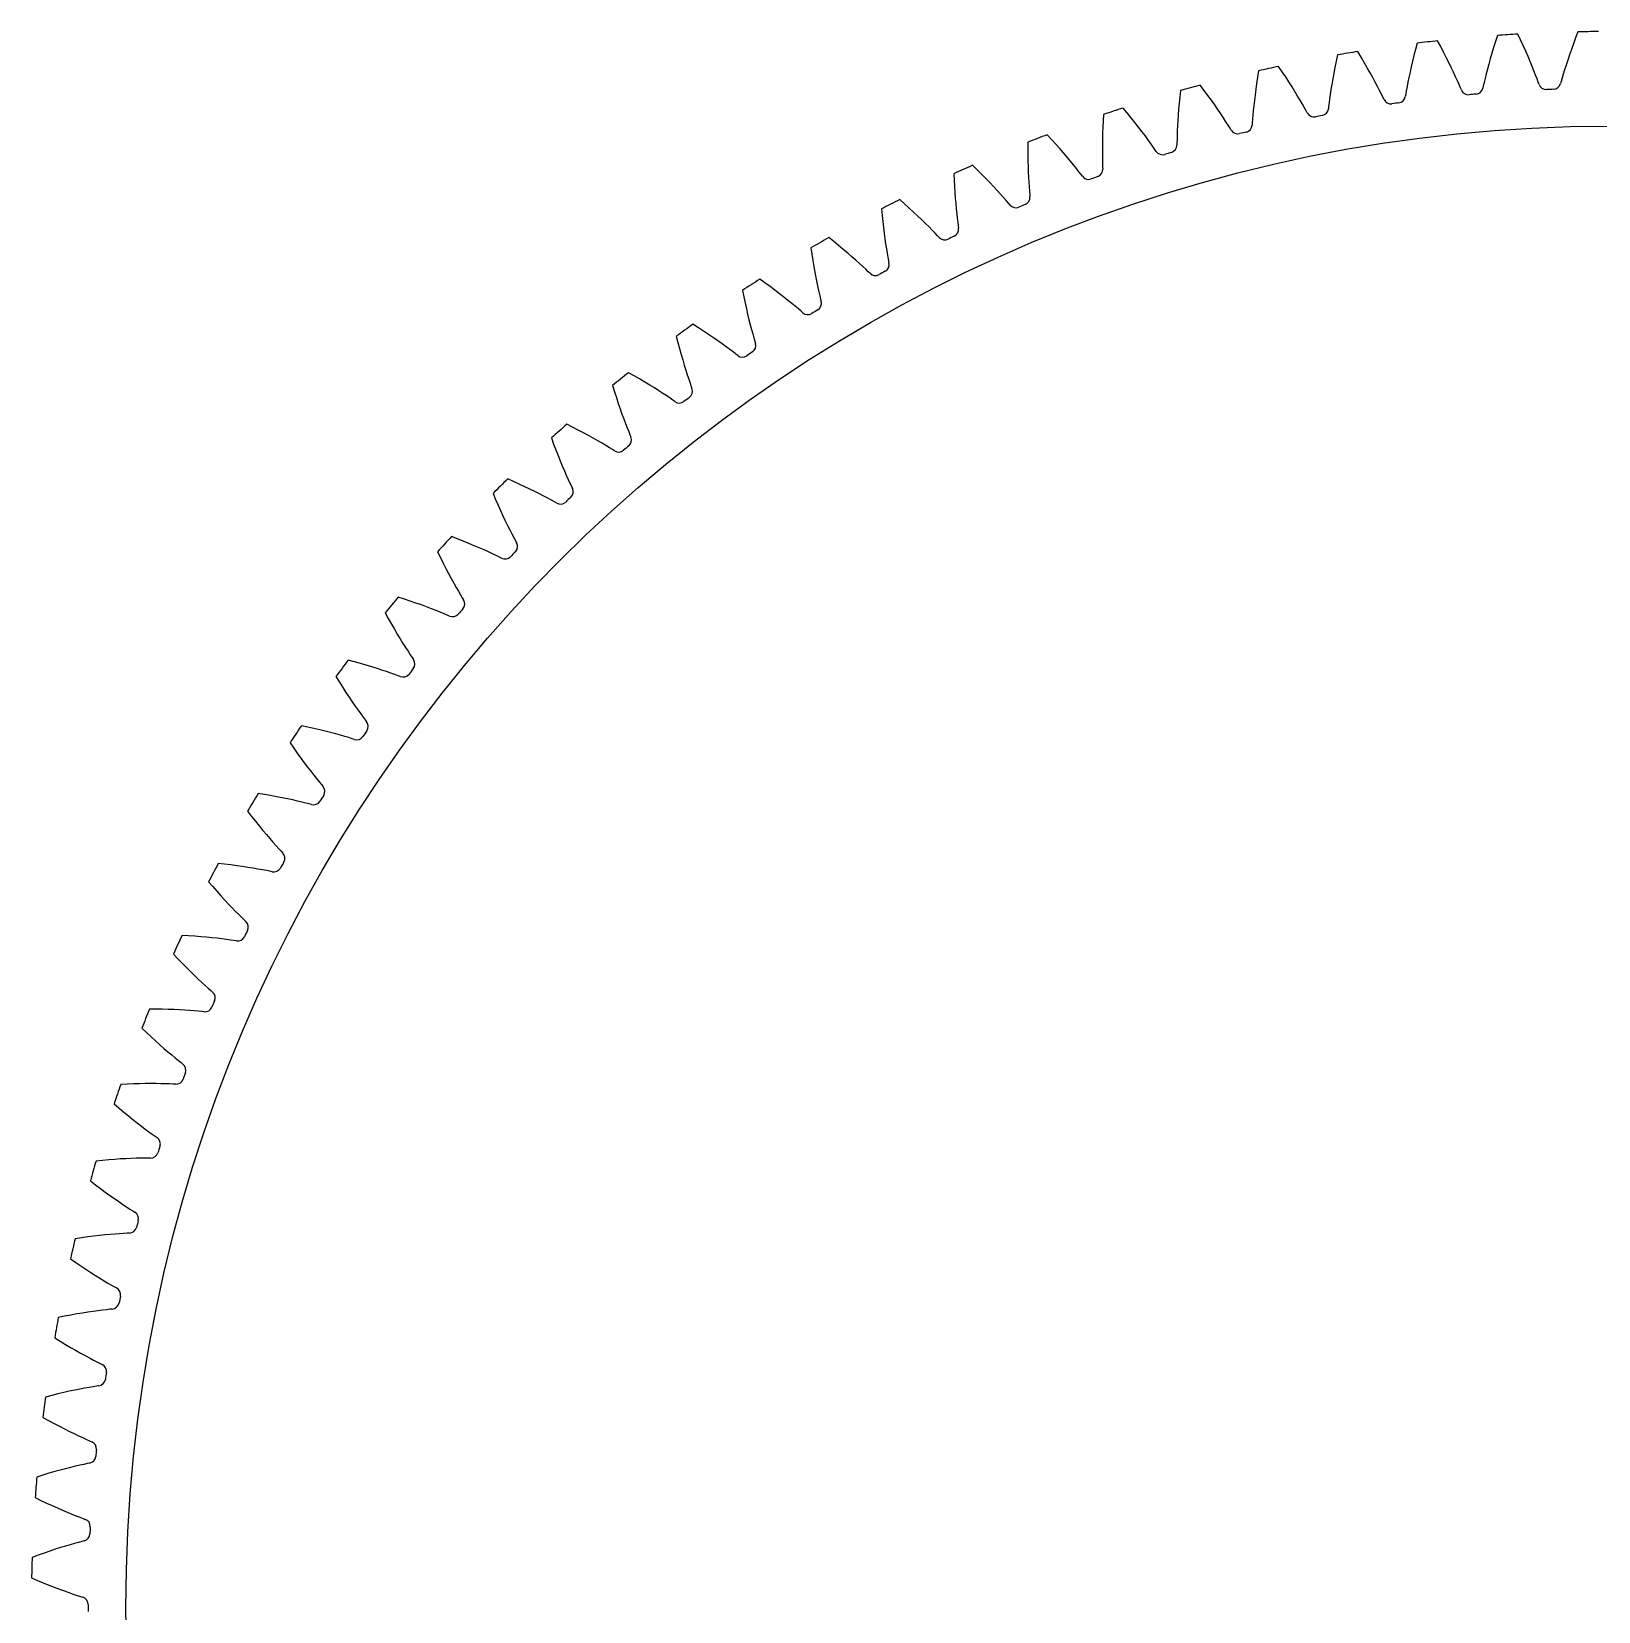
# Model space of a CAD drawing. Header units: millimetres. Extents: x -125 to 125, y -125 to 125.
# Drawn here: x -125 to -0.8, y -0.3 to 125 of the extents above; entities that cross this region are included whole.
import ezdxf

# ---------------------------------------------------------------- set-up
doc = ezdxf.new("R2010")
doc.units = ezdxf.units.MM

msp = doc.modelspace()

# ---------------------------------------------------------------- linework, layer by layer
at = {"layer": 'bore'}
msp.add_circle((0, 0), 117.5, dxfattribs=at)
at = {"layer": 'thin_ring_external'}
for p, q in [((-15.143285, 124.079333), (-15.27679, 123.585024)), ((-13.284341, 123.815043), (-13.526964, 124.265929)), ((-8.946537, 124.203856), (-9.094716, 123.73155)), ((-8.787967, 124.690704), (-8.946537, 124.203856)), ((-6.944943, 124.331839), (-7.164227, 124.794527)), ((-6.737818, 123.882251), (-6.944943, 124.331839)), ((-2.765046, 124.03453), (-2.92606, 123.585522)), ((-2.592944, 124.498655), (-2.765046, 124.03453)), ((-2.409722, 124.976771), (-2.592944, 124.498655)), ((-21.459096, 123.144254), (-21.567187, 122.643773)), ((-19.589082, 122.975227), (-19.854411, 123.413137)), ((-19.337184, 122.549107), (-19.589082, 122.975227)), ((-15.400659, 123.105767), (-15.51504, 122.642678)), ((-15.27679, 123.585024), (-15.400659, 123.105767)), ((-13.05453, 123.376616), (-13.284341, 123.815043)), ((-12.837641, 122.951771), (-13.05453, 123.376616)), ((-12.633847, 122.541844), (-12.837641, 122.951771)), ((-9.360238, 122.835271), (-9.477686, 122.414309)), ((-9.232593, 123.274905), (-9.360238, 122.835271)), ((-9.094716, 123.73155), (-9.232593, 123.274905)), ((-6.542905, 123.446885), (-6.737818, 123.882251)), ((-6.360308, 123.027087), (-6.542905, 123.446885)), ((-6.190203, 122.624512), (-6.360308, 123.027087)), ((-3.075986, 123.152978), (-3.214775, 122.738563)), ((-2.92606, 123.585522), (-3.075986, 123.152978)), ((-27.718922, 121.887905), (-27.801317, 121.382557)), ((-25.842717, 121.814582), (-26.130061, 122.238373)), ((-25.56939, 121.40188), (-25.842717, 121.814582)), ((-21.757009, 121.690491), (-21.839151, 121.24013)), ((-21.666423, 122.158816), (-21.757009, 121.690491)), ((-21.567187, 122.643773), (-21.666423, 122.158816)), ((-19.098886, 122.13589), (-19.337184, 122.549107)), ((-18.874426, 121.736904), (-19.098886, 122.13589)), ((-18.664151, 121.353776), (-18.874426, 121.736904)), ((-15.71587, 121.77069), (-15.802526, 121.365567)), ((-15.62007, 122.1971), (-15.71587, 121.77069)), ((-15.51504, 122.642678), (-15.62007, 122.1971)), ((-12.443408, 122.14848), (-12.633847, 122.541844)), ((-12.266723, 121.773758), (-12.443408, 122.14848)), ((-12.104415, 121.420435), (-12.266723, 121.773758)), ((-9.681801, 121.637583), (-9.768034, 121.288645)), ((-9.584914, 122.014139), (-9.681801, 121.637583)), ((-9.477686, 122.414309), (-9.584914, 122.014139)), ((-6.032882, 122.241257), (-6.190203, 122.624512)), ((-5.888826, 121.880108), (-6.032882, 122.241257)), ((-5.758854, 121.544994), (-5.888826, 121.880108)), ((-5.64447, 121.242033), (-5.758854, 121.544994)), ((-3.562222, 121.629192), (-3.653079, 121.318365)), ((-3.458284, 121.973272), (-3.562222, 121.629192)), ((-3.342297, 122.34439), (-3.458284, 121.973272)), ((-3.214775, 122.738563), (-3.342297, 122.34439)), ((-33.906433, 120.313564), (-33.962918, 119.804669)), ((-32.028932, 120.336138), (-32.337539, 120.744704)), ((-31.734889, 119.93793), (-32.028932, 120.336138)), ((-27.942217, 120.420827), (-28.001256, 119.96686)), ((-27.875662, 120.893166), (-27.942217, 120.420827)), ((-27.801317, 121.382557), (-27.875662, 120.893166)), ((-25.310304, 121.00137), (-25.56939, 121.40188)), ((-25.065764, 120.614366), (-25.310304, 121.00137)), ((-24.8362, 120.242475), (-25.065764, 120.614366)), ((-21.97891, 120.400366), (-22.036887, 120.015893)), ((-21.913053, 120.809386), (-21.97891, 120.400366)), ((-21.839151, 121.24013), (-21.913053, 120.809386)), ((-18.468563, 120.988565), (-18.664151, 121.353776)), ((-18.288425, 120.64399), (-18.468563, 120.988565)), ((-18.124954, 120.323879), (-18.288425, 120.64399)), ((-17.980268, 120.034165), (-18.124954, 120.323879)), ((-16.007045, 120.313196), (-16.05494, 120.040923)), ((-15.948362, 120.631669), (-16.007045, 120.313196)), ((-15.880059, 120.984555), (-15.948362, 120.631669)), ((-15.802526, 121.365567), (-15.880059, 120.984555)), ((-11.957502, 121.092395), (-12.104415, 121.420435)), ((-11.827798, 120.79567), (-11.957502, 121.092395)), ((-11.719124, 120.541472), (-11.827798, 120.79567)), ((-11.643039, 120.367774), (-11.719124, 120.541472)), ((-9.904636, 120.704111), (-9.948618, 120.519651)), ((-9.842901, 120.973584), (-9.904636, 120.704111)), ((-9.768034, 121.288645), (-9.842901, 120.973584)), ((-5.548918, 120.982618), (-5.64447, 121.242033)), ((-5.481801, 120.805261), (-5.548918, 120.982618)), ((-3.728492, 121.052396), (-3.781836, 120.870422)), ((-3.653079, 121.318365), (-3.728492, 121.052396)), ((-34.012177, 119.31212), (-34.054527, 118.836998)), ((-33.962918, 119.804669), (-34.012177, 119.31212)), ((-31.45569, 119.551171), (-31.734889, 119.93793)), ((-31.191709, 119.177158), (-31.45569, 119.551171)), ((-30.943455, 118.817474), (-31.191709, 119.177158)), ((-28.097954, 119.121055), (-28.136224, 118.734122)), ((-28.053068, 119.532903), (-28.097954, 119.121055)), ((-28.001256, 119.96686), (-28.053068, 119.532903)), ((-24.622219, 119.887726), (-24.8362, 120.242475)), ((-24.424723, 119.552799), (-24.622219, 119.887726)), ((-24.245119, 119.241453), (-24.424723, 119.552799)), ((-24.085829, 118.959504), (-24.245119, 119.241453)), ((-22.163358, 119.064562), (-22.188298, 118.876578)), ((-22.129428, 119.338926), (-22.163358, 119.064562)), ((-22.087083, 119.659979), (-22.129428, 119.338926)), ((-22.036887, 120.015893), (-22.087083, 119.659979)), ((-17.858757, 119.785847), (-17.980268, 120.034165)), ((-17.773901, 119.61626), (-17.858757, 119.785847)), ((-16.05494, 120.040923), (-16.089446, 119.854458)), ((-40.035913, 117.914224), (-40.059958, 117.419802)), ((-40.005486, 118.42534), (-40.035913, 117.914224)), ((-38.131587, 118.54375), (-38.460653, 118.936025)), ((-37.817594, 118.161076), (-38.131587, 118.54375)), ((-37.519011, 117.789077), (-37.817594, 118.161076)), ((-37.236277, 117.429031), (-37.519011, 117.789077)), ((-34.119895, 117.944573), (-34.143694, 117.53097)), ((-34.090309, 118.380609), (-34.119895, 117.944573)), ((-34.054527, 118.836998), (-34.090309, 118.380609)), ((-30.71164, 118.474115), (-30.943455, 118.817474)), ((-30.497299, 118.149709), (-30.71164, 118.474115)), ((-30.302032, 117.847939), (-30.497299, 118.149709)), ((-30.128554, 117.574491), (-30.302032, 117.847939)), ((-28.213954, 117.777575), (-28.229263, 117.588562)), ((-28.194078, 118.053313), (-28.213954, 117.777575)), ((-28.168181, 118.37611), (-28.194078, 118.053313)), ((-28.136224, 118.734122), (-28.168181, 118.37611)), ((-23.951797, 118.717714), (-24.085829, 118.959504)), ((-23.858394, 118.552682), (-23.951797, 118.717714)), ((-44.13476, 116.442095), (-44.483428, 116.817056)), ((-40.077993, 116.943138), (-40.090425, 116.485517)), ((-40.059958, 117.419802), (-40.077993, 116.943138)), ((-36.969982, 117.082492), (-37.236277, 117.429031)), ((-36.720937, 116.751417), (-36.969982, 117.082492)), ((-36.490311, 116.438379), (-36.720937, 116.751417)), ((-34.175792, 116.783411), (-34.185172, 116.459713)), ((-34.162157, 117.142588), (-34.175792, 116.783411)), ((-34.143694, 117.53097), (-34.162157, 117.142588)), ((-29.982351, 117.339861), (-30.128554, 117.574491)), ((-29.880642, 117.179813), (-29.982351, 117.339861)), ((-46.00017, 116.228157), (-46.004458, 115.716154)), ((-46.004458, 115.716154), (-46.003227, 115.22115)), ((-43.801638, 116.075952), (-44.13476, 116.442095)), ((-43.48445, 115.719685), (-43.801638, 116.075952)), ((-43.183701, 115.374545), (-43.48445, 115.719685)), ((-42.900058, 115.042056), (-43.183701, 115.374545)), ((-40.097708, 116.048539), (-40.100356, 115.63426)), ((-40.100356, 115.63426), (-40.098964, 115.245442)), ((-40.090425, 116.485517), (-40.097708, 116.048539)), ((-36.279891, 116.146973), (-36.490311, 116.438379)), ((-36.092676, 115.88274), (-36.279891, 116.146973)), ((-35.934683, 115.655881), (-36.092676, 115.88274)), ((-35.824935, 115.501235), (-35.934683, 115.655881)), ((-34.190943, 116.183319), (-34.196581, 115.993772)), ((-34.185172, 116.459713), (-34.190943, 116.183319)), ((-50.022792, 114.036656), (-50.39015, 114.393325)), ((-49.671408, 113.688), (-50.022792, 114.036656)), ((-46.003227, 115.22115), (-45.996899, 114.744186)), ((-45.996899, 114.744186), (-45.985949, 114.286527)), ((-45.985949, 114.286527), (-45.97091, 113.849747)), ((-42.634433, 114.724129), (-42.900058, 115.042056)), ((-42.388124, 114.423275), (-42.634433, 114.724129)), ((-42.163099, 114.142993), (-42.388124, 114.423275)), ((-41.962637, 113.888664), (-42.163099, 114.142993)), ((-40.098964, 115.245442), (-40.094242, 114.886038)), ((-40.094242, 114.886038), (-40.087082, 114.562283)), ((-40.087082, 114.562283), (-40.078733, 114.285955)), ((-40.078733, 114.285955), (-40.074685, 114.096367)), ((-51.874844, 113.727748), (-51.852984, 113.216194)), ((-51.852984, 113.216194), (-51.826478, 112.721898)), ((-49.336443, 113.348394), (-49.671408, 113.688)), ((-49.018463, 113.01906), (-49.336443, 113.348394)), ((-48.718213, 112.701487), (-49.018463, 113.01906)), ((-45.97091, 113.849747), (-45.952402, 113.435874)), ((-45.952402, 113.435874), (-45.931158, 113.047634)), ((-45.931158, 113.047634), (-45.908091, 112.688939)), ((-41.793267, 113.670168), (-41.962637, 113.888664)), ((-41.675765, 113.521328), (-41.793267, 113.670168)), ((-55.780319, 111.333708), (-56.16541, 111.671154)), ((-51.826478, 112.721898), (-51.795805, 112.24588)), ((-51.795805, 112.24588), (-51.7615, 111.789377)), ((-51.7615, 111.789377), (-51.724179, 111.353935)), ((-48.436701, 112.397538), (-48.718213, 112.701487)), ((-48.175352, 112.109653), (-48.436701, 112.397538)), ((-47.936309, 111.841227), (-48.175352, 112.109653)), ((-47.723122, 111.597466), (-47.936309, 111.841227)), ((-47.542816, 111.387903), (-47.723122, 111.597466)), ((-45.908091, 112.688939), (-45.884409, 112.365972)), ((-45.884409, 112.365972), (-45.861961, 112.090432)), ((-45.861961, 112.090432), (-45.848238, 111.901298)), ((-57.614182, 110.930636), (-57.566231, 110.420866)), ((-57.566231, 110.420866), (-57.514521, 109.928568)), ((-55.411592, 111.003449), (-55.780319, 111.333708)), ((-55.059723, 110.681389), (-55.411592, 111.003449)), ((-54.725342, 110.368722), (-55.059723, 110.681389)), ((-54.409268, 110.066894), (-54.725342, 110.368722)), ((-51.724179, 111.353935), (-51.684562, 110.941546)), ((-51.684562, 110.941546), (-51.643523, 110.554898)), ((-51.643523, 110.554898), (-51.60217, 110.197849)), ((-47.417868, 111.245256), (-47.542816, 111.387903)), ((-57.514521, 109.928568), (-57.459582, 109.454737)), ((-57.459582, 109.454737), (-57.402013, 109.000581)), ((-57.402013, 109.000581), (-57.342506, 108.567613)), ((-54.112603, 109.777716), (-54.409268, 110.066894)), ((-53.836895, 109.503551), (-54.112603, 109.777716)), ((-53.584458, 109.247681), (-53.836895, 109.503551)), ((-53.359102, 109.015122), (-53.584458, 109.247681)), ((-53.168332, 108.81504), (-53.359102, 109.015122)), ((-51.60217, 110.197849), (-51.562028, 109.876512)), ((-51.562028, 109.876512), (-51.525541, 109.602477)), ((-51.525541, 109.602477), (-51.502178, 109.41429)), ((-63.203212, 107.844119), (-63.129294, 107.337462)), ((-61.392322, 108.340303), (-61.794141, 108.657647)), ((-61.007212, 108.029303), (-61.392322, 108.340303)), ((-60.639358, 107.725629), (-61.007212, 108.029303)), ((-57.342506, 108.567613), (-57.281884, 108.157785)), ((-57.281884, 108.157785), (-57.221156, 107.773736)), ((-57.221156, 107.773736), (-57.161626, 107.419265)), ((-53.036263, 108.678959), (-53.168332, 108.81504)), ((-63.129294, 107.337462), (-63.052514, 106.848447)), ((-63.052514, 106.848447), (-62.973453, 106.378039)), ((-60.289448, 107.430444), (-60.639358, 107.725629)), ((-59.958375, 107.145148), (-60.289448, 107.430444)), ((-59.647332, 106.871495), (-59.958375, 107.145148)), ((-59.357985, 106.611766), (-59.647332, 106.871495)), ((-59.092812, 106.369119), (-59.357985, 106.611766)), ((-57.161626, 107.419265), (-57.105129, 107.100397)), ((-57.105129, 107.100397), (-57.054696, 106.828582)), ((-57.054696, 106.828582), (-57.021755, 106.641834)), ((-66.84416, 105.064251), (-67.261658, 105.360663)), ((-62.973453, 106.378039), (-62.892769, 105.927415)), ((-62.892769, 105.927415), (-62.811233, 105.49805)), ((-62.811233, 105.49805), (-62.729764, 105.091852)), ((-58.855875, 106.148371), (-59.092812, 106.369119)), ((-58.655137, 105.95829), (-58.855875, 106.148371)), ((-58.516293, 105.82913), (-58.655137, 105.95829)), ((-68.627352, 104.476249), (-68.52766, 103.974027)), ((-66.443672, 104.77332), (-66.84416, 105.064251)), ((-66.060792, 104.488826), (-66.443672, 104.77332)), ((-65.696266, 104.211892), (-66.060792, 104.488826)), ((-65.351058, 103.943873), (-65.696266, 104.211892)), ((-62.729764, 105.091852), (-62.649505, 104.711405)), ((-62.649505, 104.711405), (-62.571953, 104.360436)), ((-62.571953, 104.360436), (-62.499248, 104.044869)), ((-62.499248, 104.044869), (-62.435002, 103.775984)), ((-68.52766, 103.974027), (-68.426011, 103.489571)), ((-68.426011, 103.489571), (-68.323033, 103.023813)), ((-68.323033, 103.023813), (-68.219446, 102.577897)), ((-65.026447, 103.686459), (-65.351058, 103.943873)), ((-64.724216, 103.441843), (-65.026447, 103.686459)), ((-64.446999, 103.213052), (-64.724216, 103.441843)), ((-64.1991, 103.004691), (-64.446999, 103.213052)), ((-63.988918, 102.825107), (-64.1991, 103.004691)), ((-63.84366, 102.703206), (-63.988918, 102.825107)), ((-62.435002, 103.775984), (-62.392569, 103.591161)), ((-72.121608, 101.514098), (-72.553697, 101.788806)), ((-71.706788, 101.243996), (-72.121608, 101.514098)), ((-68.219446, 102.577897), (-68.116092, 102.153255)), ((-68.116092, 102.153255), (-68.013989, 101.751747)), ((-68.013989, 101.751747), (-67.914409, 101.375894)), ((-73.872451, 100.835812), (-73.747245, 100.339336)), ((-73.747245, 100.339336), (-73.620992, 99.860702)), ((-71.309881, 100.979423), (-71.706788, 101.243996)), ((-70.93169, 100.721463), (-71.309881, 100.979423)), ((-70.573247, 100.471421), (-70.93169, 100.721463)), ((-70.235916, 100.230917), (-70.573247, 100.471421)), ((-69.921588, 100.002052), (-70.235916, 100.230917)), ((-67.914409, 101.375894), (-67.819038, 101.029342)), ((-67.819038, 101.029342), (-67.730314, 100.717899)), ((-67.730314, 100.717899), (-67.652423, 100.452646)), ((-67.652423, 100.452646), (-67.600608, 100.270231)), ((-73.620992, 99.860702), (-73.494367, 99.40081)), ((-73.494367, 99.40081), (-73.368146, 98.960764)), ((-69.633051, 99.787715), (-69.921588, 100.002052)), ((-69.374837, 99.592283), (-69.633051, 99.787715)), ((-69.155759, 99.423666), (-69.374837, 99.592283)), ((-69.004466, 99.30934), (-69.155759, 99.423666)), ((-77.2109, 97.699107), (-77.656452, 97.951394)), ((-73.368146, 98.960764), (-73.243245, 98.541954)), ((-73.243245, 98.541954), (-73.120773, 98.146183)), ((-73.120773, 98.146183), (-73.002132, 97.775905)), ((-73.002132, 97.775905), (-72.88919, 97.434675)), ((-78.924825, 96.932307), (-78.774432, 96.442871)), ((-76.782829, 97.450538), (-77.2109, 97.699107)), ((-76.37293, 97.206576), (-76.782829, 97.450538)), ((-75.982062, 96.968263), (-76.37293, 97.206576)), ((-75.611318, 96.73685), (-75.982062, 96.968263)), ((-75.262147, 96.513884), (-75.611318, 96.73685)), ((-74.936544, 96.301367), (-75.262147, 96.513884)), ((-72.88919, 97.434675), (-72.78468, 97.128169)), ((-72.78468, 97.128169), (-72.693346, 96.867238)), ((-72.693346, 96.867238), (-72.632284, 96.687707)), ((-78.774432, 96.442871), (-78.623905, 95.971307)), ((-78.623905, 95.971307), (-78.473962, 95.518481)), ((-78.473962, 95.518481), (-78.325437, 95.085455)), ((-74.637439, 96.102043), (-74.936544, 96.301367)), ((-74.369582, 95.92005), (-74.637439, 96.102043)), ((-74.142181, 95.762839), (-74.369582, 95.92005)), ((-73.985247, 95.656388), (-74.142181, 95.762839)), ((-78.325437, 95.085455), (-78.179314, 94.673568)), ((-78.179314, 94.673568), (-78.036794, 94.284567)), ((-78.036794, 94.284567), (-77.8994, 93.92083)), ((-83.771293, 92.775915), (-83.596105, 92.294798)), ((-82.098757, 93.629229), (-82.556609, 93.858437)), ((-81.658553, 93.402842), (-82.098757, 93.629229)), ((-81.236732, 93.180129), (-81.658553, 93.402842)), ((-80.834204, 92.962084), (-81.236732, 93.180129)), ((-80.452129, 92.749903), (-80.834204, 92.962084)), ((-80.092029, 92.545057), (-80.452129, 92.749903)), ((-77.8994, 93.92083), (-77.769182, 93.585812)), ((-77.769182, 93.585812), (-77.649158, 93.285041)), ((-77.649158, 93.285041), (-77.54462, 93.029115)), ((-77.54462, 93.029115), (-77.474471, 92.852936)), ((-83.596105, 92.294798), (-83.421696, 91.831535)), ((-83.421696, 91.831535), (-83.248828, 91.386956)), ((-79.755998, 92.349443), (-80.092029, 92.545057)), ((-79.447106, 92.165651), (-79.755998, 92.349443)), ((-79.170306, 91.997572), (-79.447106, 92.165651)), ((-78.935174, 91.852178), (-79.170306, 91.997572)), ((-78.77301, 91.753879), (-78.935174, 91.852178)), ((-83.248828, 91.386956), (-83.078386, 90.962078)), ((-83.078386, 90.962078), (-82.911422, 90.558189)), ((-82.911422, 90.558189), (-82.749225, 90.176973)), ((-86.772428, 89.315084), (-87.241387, 89.520615)), ((-86.321239, 89.111469), (-86.772428, 89.315084)), ((-85.888596, 88.910585), (-86.321239, 89.111469)), ((-82.749225, 90.176973), (-82.593438, 89.820726)), ((-82.593438, 89.820726), (-82.446284, 89.492794)), ((-82.446284, 89.492794), (-82.311059, 89.198544)), ((-82.311059, 89.198544), (-82.19359, 88.948289)), ((-82.19359, 88.948289), (-82.114536, 88.775922)), ((-88.399211, 88.377483), (-88.199686, 87.905938)), ((-88.199686, 87.905938), (-88.00185, 87.452185)), ((-85.47546, 88.713378), (-85.888596, 88.910585)), ((-85.083049, 88.520983), (-85.47546, 88.713378)), ((-84.712959, 88.334791), (-85.083049, 88.520983)), ((-84.367379, 88.15659), (-84.712959, 88.334791)), ((-84.049505, 87.98881), (-84.367379, 88.15659)), ((-83.764484, 87.835084), (-84.049505, 87.98881)), ((-83.522234, 87.701885), (-83.764484, 87.835084)), ((-83.355262, 87.611994), (-83.522234, 87.701885)), ((-88.00185, 87.452185), (-87.806507, 87.017012)), ((-87.806507, 87.017012), (-87.614592, 86.601391)), ((-87.614592, 86.601391), (-87.427223, 86.206555)), ((-87.427223, 86.206555), (-87.245773, 85.834117)), ((-87.245773, 85.834117), (-87.072, 85.48629)), ((-87.072, 85.48629), (-86.908293, 85.166299)), ((-91.21972, 84.767926), (-91.698561, 84.949243)), ((-90.758722, 84.587615), (-91.21972, 84.767926)), ((-90.316386, 84.409083), (-90.758722, 84.587615)), ((-89.89372, 84.233229), (-90.316386, 84.409083)), ((-89.491997, 84.061121), (-89.89372, 84.233229)), ((-89.112882, 83.894069), (-89.491997, 84.061121)), ((-86.908293, 85.166299), (-86.758219, 84.879338)), ((-86.758219, 84.879338), (-86.628125, 84.635408)), ((-86.628125, 84.635408), (-86.540374, 84.467302)), ((-92.796506, 83.748483), (-92.573164, 83.287741)), ((-92.573164, 83.287741), (-92.352417, 82.844682)), ((-92.352417, 82.844682), (-92.135108, 82.420051)), ((-88.758654, 83.733746), (-89.112882, 83.894069)), ((-88.432628, 83.582416), (-88.758654, 83.733746)), ((-88.140129, 83.443444), (-88.432628, 83.582416)), ((-87.891395, 83.322788), (-88.140129, 83.443444)), ((-87.720051, 83.24154), (-87.891395, 83.322788)), ((-92.135108, 82.420051), (-91.922222, 82.014772)), ((-91.922222, 82.014772), (-91.714938, 81.630018)), ((-91.714938, 81.630018), (-91.514707, 81.267331)), ((-91.514707, 81.267331), (-91.3234, 80.92883)), ((-91.3234, 80.92883), (-91.143568, 80.617616)), ((-91.143568, 80.617616), (-90.979038, 80.338692)), ((-90.979038, 80.338692), (-90.836658, 80.101722)), ((-95.429029, 79.999618), (-95.916504, 80.156249)), ((-94.959426, 79.843081), (-95.429029, 79.999618)), ((-94.508552, 79.687368), (-94.959426, 79.843081)), ((-94.077457, 79.533325), (-94.508552, 79.687368)), ((-93.66747, 79.381954), (-94.077457, 79.533325)), ((-93.280321, 79.234478), (-93.66747, 79.381954)), ((-92.918368, 79.092451), (-93.280321, 79.234478)), ((-92.58504, 78.957965), (-92.918368, 79.092451)), ((-92.285827, 78.834109), (-92.58504, 78.957965)), ((-90.836658, 80.101722), (-90.740437, 79.938316)), ((-96.951706, 78.900993), (-96.705129, 78.452256)), ((-96.705129, 78.452256), (-96.462047, 78.021046)), ((-96.462047, 78.021046), (-96.22334, 77.608065)), ((-92.031257, 78.726312), (-92.285827, 78.834109)), ((-91.855987, 78.653918), (-92.031257, 78.726312)), ((-96.22334, 77.608065), (-95.990038, 77.214185)), ((-95.990038, 77.214185), (-95.763378, 76.840517)), ((-95.763378, 76.840517), (-95.54489, 76.488527)), ((-95.54489, 76.488527), (-95.336548, 76.160236)), ((-95.336548, 76.160236), (-95.141059, 75.85861)), ((-95.141059, 75.85861), (-94.962502, 75.588451)), ((-94.962502, 75.588451), (-94.808208, 75.35906)), ((-94.808208, 75.35906), (-94.703769, 75.20078)), ((-99.389376, 75.0226), (-99.884212, 75.154136)), ((-98.912392, 74.890245), (-99.389376, 75.0226)), ((-98.454155, 74.757758), (-98.912392, 74.890245)), ((-98.015758, 74.625927), (-98.454155, 74.757758)), ((-97.598576, 74.495688), (-98.015758, 74.625927)), ((-97.204401, 74.368172), (-97.598576, 74.495688)), ((-96.835669, 74.244812), (-97.204401, 74.368172)), ((-96.495909, 74.127521), (-96.835669, 74.244812)), ((-96.190762, 74.019106), (-96.495909, 74.127521)), ((-95.931019, 73.924447), (-96.190762, 74.019106)), ((-95.752282, 73.861098), (-95.931019, 73.924447)), ((-100.85397, 73.84766), (-100.584802, 73.412098)), ((-100.584802, 73.412098), (-100.320019, 72.993863)), ((-100.320019, 72.993863), (-100.060536, 72.593609)), ((-100.060536, 72.593609), (-99.807427, 72.212155)), ((-99.807427, 72.212155), (-99.561982, 71.850548)), ((-99.561982, 71.850548), (-99.325806, 71.510173)), ((-99.325806, 71.510173), (-99.100974, 71.192948)), ((-99.100974, 71.192948), (-98.890339, 70.901698)), ((-98.890339, 70.901698), (-98.69822, 70.641008)), ((-98.69822, 70.641008), (-98.532415, 70.419795)), ((-98.532415, 70.419795), (-98.42003, 70.267054)), ((-103.090426, 69.849857), (-103.591334, 69.955954)), ((-102.607307, 69.74203), (-103.090426, 69.849857)), ((-102.142903, 69.633113), (-102.607307, 69.74203)), ((-101.698346, 69.523839), (-102.142903, 69.633113)), ((-101.275058, 69.415071), (-101.698346, 69.523839)), ((-100.874887, 69.307849), (-101.275058, 69.415071)), ((-100.500337, 69.203477), (-100.874887, 69.307849)), ((-100.155031, 69.103688), (-100.500337, 69.203477)), ((-99.844746, 69.010994), (-100.155031, 69.103688)), ((-99.580509, 68.929722), (-99.844746, 69.010994)), ((-99.39877, 68.875582), (-99.580509, 68.929722)), ((-104.493117, 68.601666), (-104.20206, 68.180417)), ((-104.20206, 68.180417), (-103.916267, 67.776247)), ((-103.916267, 67.776247), (-103.636686, 67.389764)), ((-103.636686, 67.389764), (-103.364429, 67.021732)), ((-103.364429, 67.021732), (-103.100841, 66.673129)), ((-103.100841, 66.673129), (-102.847593, 66.345258)), ((-102.847593, 66.345258), (-102.606856, 66.039927)), ((-102.606856, 66.039927), (-102.381625, 65.759811)), ((-102.381625, 65.759811), (-102.176446, 65.509272)), ((-102.176446, 65.509272), (-101.999561, 65.296813)), ((-101.999561, 65.296813), (-101.879525, 65.15001)), ((-106.522526, 64.494883), (-107.028197, 64.575266)), ((-106.034531, 64.411865), (-106.522526, 64.494883)), ((-105.565171, 64.326803), (-106.034531, 64.411865)), ((-105.115615, 64.240371), (-105.565171, 64.326803)), ((-104.687326, 64.153358), (-105.115615, 64.240371)), ((-104.282201, 64.066709), (-104.687326, 64.153358)), ((-103.90281, 63.981598), (-104.282201, 64.066709)), ((-103.55286, 63.899571), (-103.90281, 63.981598)), ((-103.238247, 63.822842), (-103.55286, 63.899571)), ((-107.859653, 63.176698), (-107.547467, 62.77086)), ((-107.547467, 62.77086), (-107.24141, 62.38181)), ((-102.970204, 63.755167), (-103.238247, 63.822842)), ((-102.785939, 63.710377), (-102.970204, 63.755167)), ((-107.24141, 62.38181), (-106.942459, 62.010108)), ((-106.942459, 62.010108), (-106.651766, 61.656457)), ((-106.651766, 61.656457), (-106.370722, 61.321767)), ((-106.370722, 61.321767), (-106.101063, 61.007255)), ((-106.101063, 61.007255), (-105.845049, 60.714614)), ((-105.845049, 60.714614), (-105.605809, 60.446365)), ((-105.605809, 60.446365), (-105.388105, 60.206628)), ((-105.388105, 60.206628), (-105.200603, 60.003479)), ((-109.67672, 58.97165), (-110.185837, 59.026108)), ((-109.185123, 58.913658), (-109.67672, 58.97165)), ((-108.712032, 58.852672), (-109.185123, 58.913658)), ((-105.200603, 60.003479), (-105.073227, 59.862996)), ((-108.258649, 58.789308), (-108.712032, 58.852672)), ((-107.826476, 58.724277), (-108.258649, 58.789308)), ((-107.417455, 58.658426), (-107.826476, 58.724277)), ((-107.034213, 58.592799), (-107.417455, 58.658426)), ((-106.680531, 58.528747), (-107.034213, 58.592799)), ((-106.362411, 58.468182), (-106.680531, 58.528747)), ((-106.091262, 58.414282), (-106.362411, 58.468182)), ((-105.90495, 58.37896), (-106.091262, 58.414282)), ((-110.944796, 57.58691), (-110.612295, 57.197542)), ((-110.612295, 57.197542), (-110.286772, 56.824627)), ((-110.286772, 56.824627), (-109.969232, 56.468673)), ((-109.969232, 56.468673), (-109.66086, 56.130327)), ((-109.66086, 56.130327), (-109.363093, 55.810424)), ((-109.363093, 55.810424), (-109.077727, 55.510091)), ((-109.077727, 55.510091), (-108.807105, 55.230904)), ((-108.807105, 55.230904), (-108.554479, 54.97522)), ((-108.554479, 54.97522), (-108.324818, 54.746913)), ((-108.324818, 54.746913), (-108.127188, 54.553603)), ((-108.127188, 54.553603), (-107.992805, 54.419807)), ((-112.544781, 53.294566), (-113.056014, 53.322957)), ((-112.050864, 53.261751), (-112.544781, 53.294566)), ((-111.575276, 53.225001), (-112.050864, 53.261751)), ((-111.119249, 53.18487), (-111.575276, 53.225001)), ((-110.684319, 53.141991), (-111.119249, 53.18487)), ((-110.272469, 53.097111), (-110.684319, 53.141991)), ((-109.886376, 53.051137), (-110.272469, 53.097111)), ((-109.529885, 53.005228), (-109.886376, 53.051137)), ((-109.209087, 52.960986), (-109.529885, 53.005228)), ((-108.93554, 52.921002), (-109.209087, 52.960986)), ((-108.747667, 52.895238), (-108.93554, 52.921002)), ((-113.740497, 51.846884), (-113.388548, 51.475001)), ((-113.388548, 51.475001), (-113.044408, 51.119194)), ((-113.044408, 51.119194), (-112.709107, 50.779919)), ((-112.709107, 50.779919), (-112.383861, 50.457759)), ((-112.383861, 50.457759), (-112.070148, 50.153478)), ((-112.070148, 50.153478), (-111.769819, 49.868108)), ((-111.769819, 49.868108), (-111.485295, 49.603104)), ((-111.485295, 49.603104), (-111.219944, 49.360652)), ((-111.219944, 49.360652), (-110.978925, 49.144369)), ((-110.978925, 49.144369), (-110.771682, 48.961402)), ((-110.771682, 48.961402), (-110.630642, 48.834643)), ((-115.119225, 47.478443), (-115.63124, 47.480693)), ((-114.624277, 47.47089), (-115.119225, 47.478443)), ((-114.147433, 47.458472), (-114.624277, 47.47089)), ((-113.689951, 47.441678), (-114.147433, 47.458472)), ((-113.253399, 47.421063), (-113.689951, 47.441678)), ((-112.839795, 47.397271), (-113.253399, 47.421063)), ((-112.451859, 47.371071), (-112.839795, 47.397271)), ((-112.093488, 47.343425), (-112.451859, 47.371071)), ((-111.770849, 47.31562), (-112.093488, 47.343425)), ((-111.495618, 47.289656), (-111.770849, 47.31562)), ((-111.306674, 47.273519), (-111.495618, 47.289656)), ((-116.239462, 45.971595), (-115.868983, 45.618168)), ((-115.868983, 45.618168), (-115.507125, 45.280397)), ((-115.507125, 45.280397), (-115.154937, 44.958686)), ((-115.154937, 44.958686), (-114.813666, 44.653553)), ((-114.813666, 44.653553), (-114.484826, 44.365688)), ((-114.484826, 44.365688), (-114.170317, 44.096024)), ((-114.170317, 44.096024), (-113.872633, 43.845894)), ((-113.872633, 43.845894), (-113.595248, 43.617308)), ((-113.595248, 43.617308), (-113.3435, 43.413613)), ((-113.3435, 43.413613), (-113.127184, 43.241467)), ((-113.127184, 43.241467), (-112.979857, 43.122075)), ((-117.393336, 41.538454), (-117.904798, 41.514558)), ((-116.898648, 41.556184), (-117.393336, 41.538454)), ((-116.421792, 41.56813), (-116.898648, 41.556184)), ((-115.964049, 41.574717), (-116.421792, 41.56813)), ((-115.527014, 41.576419), (-115.964049, 41.574717)), ((-115.112735, 41.573777), (-115.527014, 41.576419)), ((-114.723967, 41.56742), (-115.112735, 41.573777)), ((-114.364652, 41.558108), (-114.723967, 41.56742)), ((-114.041014, 41.546814), (-114.364652, 41.558108)), ((-113.764816, 41.534937), (-114.041014, 41.546814)), ((-113.575295, 41.528468), (-113.764816, 41.534937)), ((-118.435171, 39.976372), (-118.047129, 39.642323)), ((-118.047129, 39.642323), (-117.668496, 39.323469)), ((-117.668496, 39.323469), (-117.300341, 39.02016)), ((-117.300341, 39.02016), (-116.943935, 38.732851)), ((-116.943935, 38.732851), (-116.600825, 38.462152)), ((-116.600825, 38.462152), (-116.272958, 38.208899)), ((-116.272958, 38.208899), (-115.96289, 37.974295)), ((-115.96289, 37.974295), (-115.674195, 37.76017)), ((-115.674195, 37.76017), (-115.412374, 37.569596)), ((-115.412374, 37.569596), (-115.187551, 37.40872)), ((-115.187551, 37.40872), (-115.03432, 37.297006)), ((-119.361181, 35.490096), (-119.870756, 35.440115)), ((-118.868043, 35.533062), (-119.361181, 35.490096)), ((-118.392419, 35.569341), (-118.868043, 35.533062)), ((-117.93561, 35.599292), (-118.392419, 35.569341)), ((-117.499232, 35.623307), (-117.93561, 35.599292)), ((-117.085359, 35.641822), (-117.499232, 35.623307)), ((-116.696773, 35.655324), (-117.085359, 35.641822)), ((-116.337451, 35.664371), (-116.696773, 35.655324)), ((-116.013659, 35.669617), (-116.337451, 35.664371)), ((-115.737215, 35.671858), (-116.013659, 35.669617)), ((-115.547611, 35.675075), (-115.737215, 35.671858)), ((-120.321896, 33.876855), (-119.917304, 33.563055)), ((-119.917304, 33.563055), (-119.522884, 33.263951)), ((-119.522884, 33.263951), (-119.139722, 32.979835)), ((-119.139722, 32.979835), (-118.769111, 32.7111)), ((-118.769111, 32.7111), (-118.412626, 32.458273)), ((-118.412626, 32.458273), (-118.072255, 32.222092)), ((-118.072255, 32.222092), (-117.750613, 32.003626)), ((-117.750613, 32.003626), (-117.451361, 31.804521)), ((-117.451361, 31.804521), (-117.180151, 31.627565)), ((-117.180151, 31.627565), (-116.947407, 31.478377)), ((-116.947407, 31.478377), (-116.788671, 31.374633)), ((-121.017627, 29.349149), (-121.523985, 29.273214)), ((-120.527326, 29.417238), (-121.017627, 29.349149)), ((-120.054175, 29.477755), (-120.527326, 29.417238)), ((-119.599491, 29.530992), (-120.054175, 29.477755)), ((-119.164908, 29.577258), (-119.599491, 29.530992)), ((-118.75252, 29.616881), (-119.164908, 29.577258)), ((-118.365131, 29.650207), (-118.75252, 29.616881)), ((-118.006739, 29.677589), (-118.365131, 29.650207)), ((-117.683638, 29.699361), (-118.006739, 29.677589)), ((-117.407669, 29.715715), (-117.683638, 29.699361)), ((-117.218476, 29.728609), (-117.407669, 29.715715)), ((-121.894715, 27.688957), (-121.474628, 27.396225)), ((-121.474628, 27.396225), (-121.06545, 27.11765)), ((-121.06545, 27.11765), (-120.668281, 26.85347)), ((-120.668281, 26.85347), (-120.284432, 26.604009)), ((-120.284432, 26.604009), (-119.915502, 26.369714)), ((-119.915502, 26.369714), (-119.563516, 26.15122)), ((-119.563516, 26.15122), (-119.231138, 25.949463)), ((-119.231138, 25.949463), (-118.922111, 25.765898)), ((-118.922111, 25.765898), (-118.642219, 25.60302)), ((-118.642219, 25.60302), (-118.402161, 25.465912)), ((-118.402161, 25.465912), (-118.238334, 25.370408)), ((-122.358351, 23.131633), (-122.860172, 23.029941)), ((-121.872167, 23.224668), (-122.358351, 23.131633)), ((-121.402723, 23.309266), (-121.872167, 23.224668)), ((-120.95135, 23.38565), (-121.402723, 23.309266)), ((-120.519697, 23.454045), (-120.95135, 23.38565)), ((-120.10987, 23.514673), (-120.519697, 23.454045)), ((-119.724687, 23.567736), (-120.10987, 23.514673)), ((-119.368162, 23.613382), (-119.724687, 23.567736)), ((-119.046594, 23.651624), (-119.368162, 23.613382)), ((-118.771819, 23.682047), (-119.046594, 23.651624)), ((-118.583532, 23.704585), (-118.771819, 23.682047)), ((-123.149525, 21.428822), (-122.715039, 21.157922)), ((-122.715039, 21.157922), (-122.292171, 20.900603)), ((-122.292171, 20.900603), (-121.882031, 20.657047)), ((-121.882031, 20.657047), (-121.485944, 20.427511)), ((-121.485944, 20.427511), (-121.105533, 20.212359)), ((-121.105533, 20.212359), (-120.742849, 20.012123)), ((-120.742849, 20.012123), (-120.400603, 19.8276)), ((-120.400603, 19.8276), (-120.082605, 19.660054)), ((-120.082605, 19.660054), (-119.794762, 19.51168)), ((-119.794762, 19.51168), (-119.548016, 19.387008)), ((-119.548016, 19.387008), (-119.379527, 19.299994)), ((-120.09897, 17.542182), (-120.418166, 17.487571)), ((-119.826107, 17.586596), (-120.09897, 17.542182)), ((-119.639216, 17.618718), (-119.826107, 17.586596)), ((-123.379856, 16.853769), (-123.87583, 16.726587)), ((-122.899057, 16.971507), (-123.379856, 16.853769)), ((-122.434545, 17.079965), (-122.899057, 16.971507)), ((-121.987661, 17.179297), (-122.434545, 17.079965)), ((-121.560063, 17.269643), (-121.987661, 17.179297)), ((-121.153866, 17.351118), (-121.560063, 17.269643)), ((-120.771896, 17.423779), (-121.153866, 17.351118)), ((-120.418166, 17.487571), (-120.771896, 17.423779)), ((-124.083052, 15.112781), (-123.6353, 14.86442)), ((-123.6353, 14.86442), (-123.199845, 14.629029)), ((-123.199845, 14.629029), (-122.777803, 14.406732)), ((-122.777803, 14.406732), (-122.370513, 14.19772)), ((-122.370513, 14.19772), (-121.979613, 14.002273)), ((-121.979613, 14.002273), (-121.607178, 13.820817)), ((-121.607178, 13.820817), (-121.255956, 13.65401)), ((-121.255956, 13.65401), (-120.929819, 13.50292)), ((-120.929819, 13.50292), (-120.634775, 13.369437)), ((-120.634775, 13.369437), (-120.381985, 13.257526)), ((-120.381985, 13.257526), (-120.209273, 13.179229)), ((-121.154013, 11.316136), (-121.504024, 11.234366)), ((-120.838022, 11.386974), (-121.154013, 11.316136)), ((-120.567783, 11.445263), (-120.838022, 11.386974)), ((-120.382776, 11.486886), (-120.567783, 11.445263)), ((-124.079478, 10.531935), (-124.568311, 10.379595)), ((-123.605317, 10.67407), (-124.079478, 10.531935)), ((-123.146949, 10.806105), (-123.605317, 10.67407)), ((-122.70572, 10.928125), (-123.146949, 10.806105)), ((-122.283293, 11.040187), (-122.70572, 10.928125)), ((-121.881786, 11.142296), (-122.283293, 11.040187)), ((-121.504024, 11.234366), (-121.881786, 11.142296)), ((-124.692861, 8.757313), (-124.233011, 8.532138)), ((-124.233011, 8.532138), (-123.786105, 8.319289)), ((-123.786105, 8.319289), (-123.353263, 8.118832)), ((-123.353263, 8.118832), (-122.935832, 7.930889)), ((-122.935832, 7.930889), (-122.535462, 7.755656)), ((-122.535462, 7.755656), (-122.154247, 7.593454)), ((-122.154247, 7.593454), (-121.794967, 7.444798)), ((-121.794967, 7.444798), (-121.46154, 7.310557)), ((-121.46154, 7.310557), (-121.160065, 7.192314)), ((-121.160065, 7.192314), (-120.901891, 7.093457)), ((-120.901891, 7.093457), (-120.725406, 7.02408)), ((-121.919163, 5.015644), (-122.291731, 4.904406)), ((-121.573783, 5.115179), (-121.919163, 5.015644)), ((-121.261821, 5.202059), (-121.573783, 5.115179)), ((-120.994911, 5.27407), (-121.261821, 5.202059)), ((-120.812271, 5.325086), (-120.994911, 5.27407)), ((-124.45539, 4.182625), (-124.935807, 4.005523)), ((-123.989106, 4.348786), (-124.45539, 4.182625)), ((-123.538077, 4.504052), (-123.989106, 4.348786)), ((-123.103654, 4.648443), (-123.538077, 4.504052)), ((-122.6875, 4.781928), (-123.103654, 4.648443)), ((-122.291731, 4.904406), (-122.6875, 4.781928)), ((-124.977359, 2.378998), (-124.506613, 2.177597)), ((-124.506613, 2.177597), (-124.04942, 1.987845)), ((-124.04942, 1.987845), (-123.606908, 1.809751)), ((-123.606908, 1.809751), (-123.180425, 1.643367)), ((-123.180425, 1.643367), (-122.771629, 1.488806)), ((-122.771629, 1.488806), (-122.38263, 1.34628)), ((-122.38263, 1.34628), (-122.016228, 1.216163)), ((-122.016228, 1.216163), (-121.676381, 1.099123)), ((-121.676381, 1.099123), (-121.369262, 0.996427)), ((-121.369262, 0.996427), (-121.106377, 0.910881)), ((-121.106377, 0.910881), (-120.92658, 0.850607))]:
    msp.add_line(p, q, dxfattribs=at)
for centre, radius, start, end in [((0, 0), 125, 96.21247, 96.958262), ((0, 0), 125, 93.28564, 94.031433), ((0, 0), 125, 90.358811, 91.104604), ((0, 0), 125, 99.139299, 99.885091), ((0, 0), 125, 102.066128, 102.811921), ((0, 0), 125, 104.992957, 105.73875), ((-11.086301, 120.591475), 0.6, 201.890632, 275.252592), ((-10.536265, 120.640777), 0.6, 274.991311, 348.353271), ((-4.914367, 121.000244), 0.6, 198.963802, 272.325762), ((0, 0), 120.5, 92.064482, 92.325762), ((-4.362531, 121.021396), 0.6, 272.064482, 345.426442), ((-17.229312, 119.868098), 0.6, 204.817461, 278.179421), ((0, 0), 120.5, 97.91814, 98.179421), ((-16.682511, 119.94542), 0.6, 277.91814, 351.2801), ((0, 0), 120.5, 94.991311, 95.252592), ((0, 0), 125, 107.919787, 108.665579), ((-23.327373, 118.831998), 0.6, 207.74429, 281.10625), ((0, 0), 120.5, 100.844969, 101.10625), ((-22.785234, 118.937139), 0.6, 280.844969, 354.206929), ((0, 0), 125, 110.846616, 111.592408), ((-29.364576, 117.485879), 0.6, 210.671119, 284.033079), ((0, 0), 120.5, 103.771799, 104.033079), ((-28.828512, 117.618565), 0.6, 283.771799, 357.133759), ((-35.325171, 115.833252), 0.6, 213.597949, 286.959909), ((0, 0), 120.5, 106.698628, 106.959909), ((-34.796581, 115.993137), 0.6, 286.698628, 0.060588), ((0, 0), 125, 113.773445, 114.519238), ((-40.673869, 114.065097), 0.6, 289.625457, 2.987417), ((-41.193606, 113.87843), 0.6, 216.524778, 289.886738), ((0, 0), 120.5, 109.625457, 109.886738), ((0, 0), 125, 116.700274, 117.446067), ((-46.445044, 111.839474), 0.6, 292.552286, 5.914247), ((-46.954571, 111.626512), 0.6, 219.451607, 292.813567), ((0, 0), 120.5, 112.552286, 112.813567), ((-52.095049, 109.322074), 0.6, 295.479116, 8.841076), ((0, 0), 125, 119.627104, 120.372896), ((-52.593038, 109.083374), 0.6, 222.378436, 295.740397), ((0, 0), 120.5, 115.479116, 115.740397), ((-57.609144, 106.519465), 0.6, 298.405945, 11.767905), ((0, 0), 125, 122.553933, 123.299726), ((-58.094295, 106.255649), 0.6, 225.305266, 298.667226), ((0, 0), 120.5, 118.405945, 118.667226), ((0, 0), 120.5, 121.332774, 121.594055), ((-62.972944, 103.43896), 0.6, 301.332774, 14.694734), ((0, 0), 125, 125.480762, 126.226555), ((-63.443991, 103.150715), 0.6, 228.232095, 301.594055), ((-68.172454, 100.088593), 0.6, 304.259603, 17.621564), ((-68.628168, 99.776673), 0.6, 231.158924, 304.520884), ((0, 0), 120.5, 124.259603, 124.520884), ((0, 0), 125, 128.407592, 129.153384), ((-73.19411, 96.477108), 0.6, 307.186433, 20.548393), ((-73.633303, 96.142325), 0.6, 234.085753, 307.447714), ((0, 0), 120.5, 127.186433, 127.447714), ((0, 0), 125, 131.334421, 132.080213), ((-78.024811, 92.613924), 0.6, 310.113262, 23.475222), ((-78.446337, 92.257153), 0.6, 237.012583, 310.374543), ((0, 0), 120.5, 130.113262, 130.374543), ((0, 0), 125, 134.26125, 135.007043), ((-83.054713, 88.131292), 0.6, 239.939412, 313.301372), ((0, 0), 120.5, 133.040091, 133.301372), ((-82.651954, 88.509121), 0.6, 313.040091, 26.402051), ((0, 0), 125, 137.188079, 137.933872), ((-87.063467, 84.173408), 0.6, 315.966921, 29.328881), ((-87.446409, 83.775507), 0.6, 242.866241, 316.228201), ((0, 0), 120.5, 135.966921, 136.228201), ((0, 0), 125, 140.114909, 140.860701), ((0, 0), 120.5, 138.89375, 139.155031), ((-91.247842, 79.618097), 0.6, 318.89375, 32.25571), ((-91.609967, 79.201161), 0.6, 245.793071, 319.155031), ((-95.194162, 74.85507), 0.6, 321.820579, 35.182539), ((0, 0), 125, 143.041738, 143.78753), ((-95.534526, 74.420188), 0.6, 248.7199, 322.08186), ((0, 0), 120.5, 141.820579, 142.08186), ((-98.892131, 69.896756), 0.6, 324.747408, 38.109368), ((0, 0), 125, 145.968567, 146.71436), ((-99.209845, 69.445062), 0.6, 251.646729, 325.008689), ((0, 0), 120.5, 144.747408, 145.008689), ((-102.332102, 64.756088), 0.6, 327.674238, 41.036198), ((0, 0), 125, 148.895396, 149.641189), ((-102.626338, 64.288761), 0.6, 254.573558, 327.935518), ((0, 0), 120.5, 147.674238, 147.935518), ((0, 0), 125, 151.822226, 152.568018), ((0, 0), 120.5, 150.601067, 150.862348), ((-105.505099, 59.44648), 0.6, 330.601067, 43.963027), ((-105.77509, 58.964738), 0.6, 257.500388, 330.862348), ((-108.402847, 53.981782), 0.6, 333.527896, 46.889856), ((0, 0), 125, 154.749055, 155.494847), ((-108.647887, 53.486883), 0.6, 260.427217, 333.789177), ((0, 0), 120.5, 153.527896, 153.789177), ((-111.237234, 47.869487), 0.6, 263.354046, 336.716006), ((0, 0), 120.5, 156.454725, 156.716006), ((-111.017783, 48.376253), 0.6, 336.454725, 49.816686), ((0, 0), 125, 157.675884, 158.421677), ((-113.343087, 42.644515), 0.6, 339.381555, 52.743515), ((0, 0), 125, 160.602714, 161.348506), ((-113.536376, 42.127204), 0.6, 266.280875, 339.642836), ((0, 0), 120.5, 159.381555, 159.642836), ((-115.372692, 36.801522), 0.6, 342.308384, 55.670344), ((0, 0), 120.5, 162.308384, 162.569665), ((0, 0), 125, 163.529543, 164.275335), ((-115.539314, 36.275017), 0.6, 269.207705, 342.569665), ((-117.101302, 30.862518), 0.6, 345.235213, 58.597173), ((-117.240824, 30.328192), 0.6, 272.134534, 345.496494), ((0, 0), 120.5, 165.235213, 165.496494), ((0, 0), 125, 166.456372, 167.202165), ((-118.524409, 24.842998), 0.6, 348.162042, 61.524003), ((-118.636465, 24.302245), 0.6, 275.061363, 348.423323), ((0, 0), 120.5, 168.162042, 168.423323), ((0, 0), 125, 169.383201, 170.128994), ((-119.638299, 18.758665), 0.6, 351.088872, 64.450832), ((-119.722598, 18.212896), 0.6, 277.988193, 351.350153), ((0, 0), 120.5, 171.088872, 171.350153), ((0, 0), 125, 172.310031, 173.055823), ((-120.440066, 12.625393), 0.6, 354.015701, 67.377661), ((0, 0), 120.5, 174.015701, 174.276982), ((-120.496388, 12.076031), 0.6, 280.915022, 354.276982), ((0, 0), 125, 175.23686, 175.982652), ((-120.927619, 6.459182), 0.6, 356.94253, 70.30449), ((0, 0), 120.5, 176.94253, 177.203811), ((-120.955816, 5.907661), 0.6, 283.841851, 357.203811), ((0, 0), 125, 178.163689, 178.909482), ((-121.099685, 0.276121), 0.6, 359.86936, 73.23132), ((0, 0), 120.5, 179.86936, 180.13064)]:
    msp.add_arc(centre, radius, start, end, dxfattribs=at)

doc.saveas('drawing.dxf')
